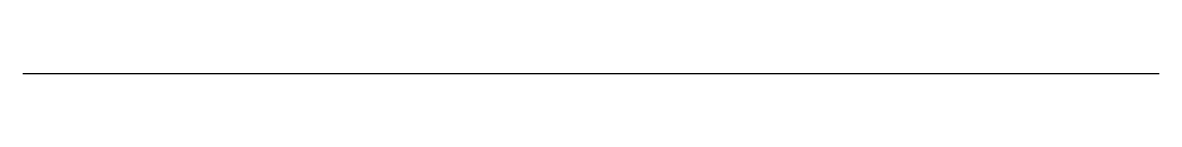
# Model space of a CAD drawing. Header units: feet. Extents: x 0 to 1, y 0 to 0.
import ezdxf

# ---------------------------------------------------------------- set-up
doc = ezdxf.new("R2010")
doc.units = ezdxf.units.FT

msp = doc.modelspace()

# ---------------------------------------------------------------- linework, layer by layer
msp.add_line((0, 0), (1, 0))

doc.saveas('drawing.dxf')
